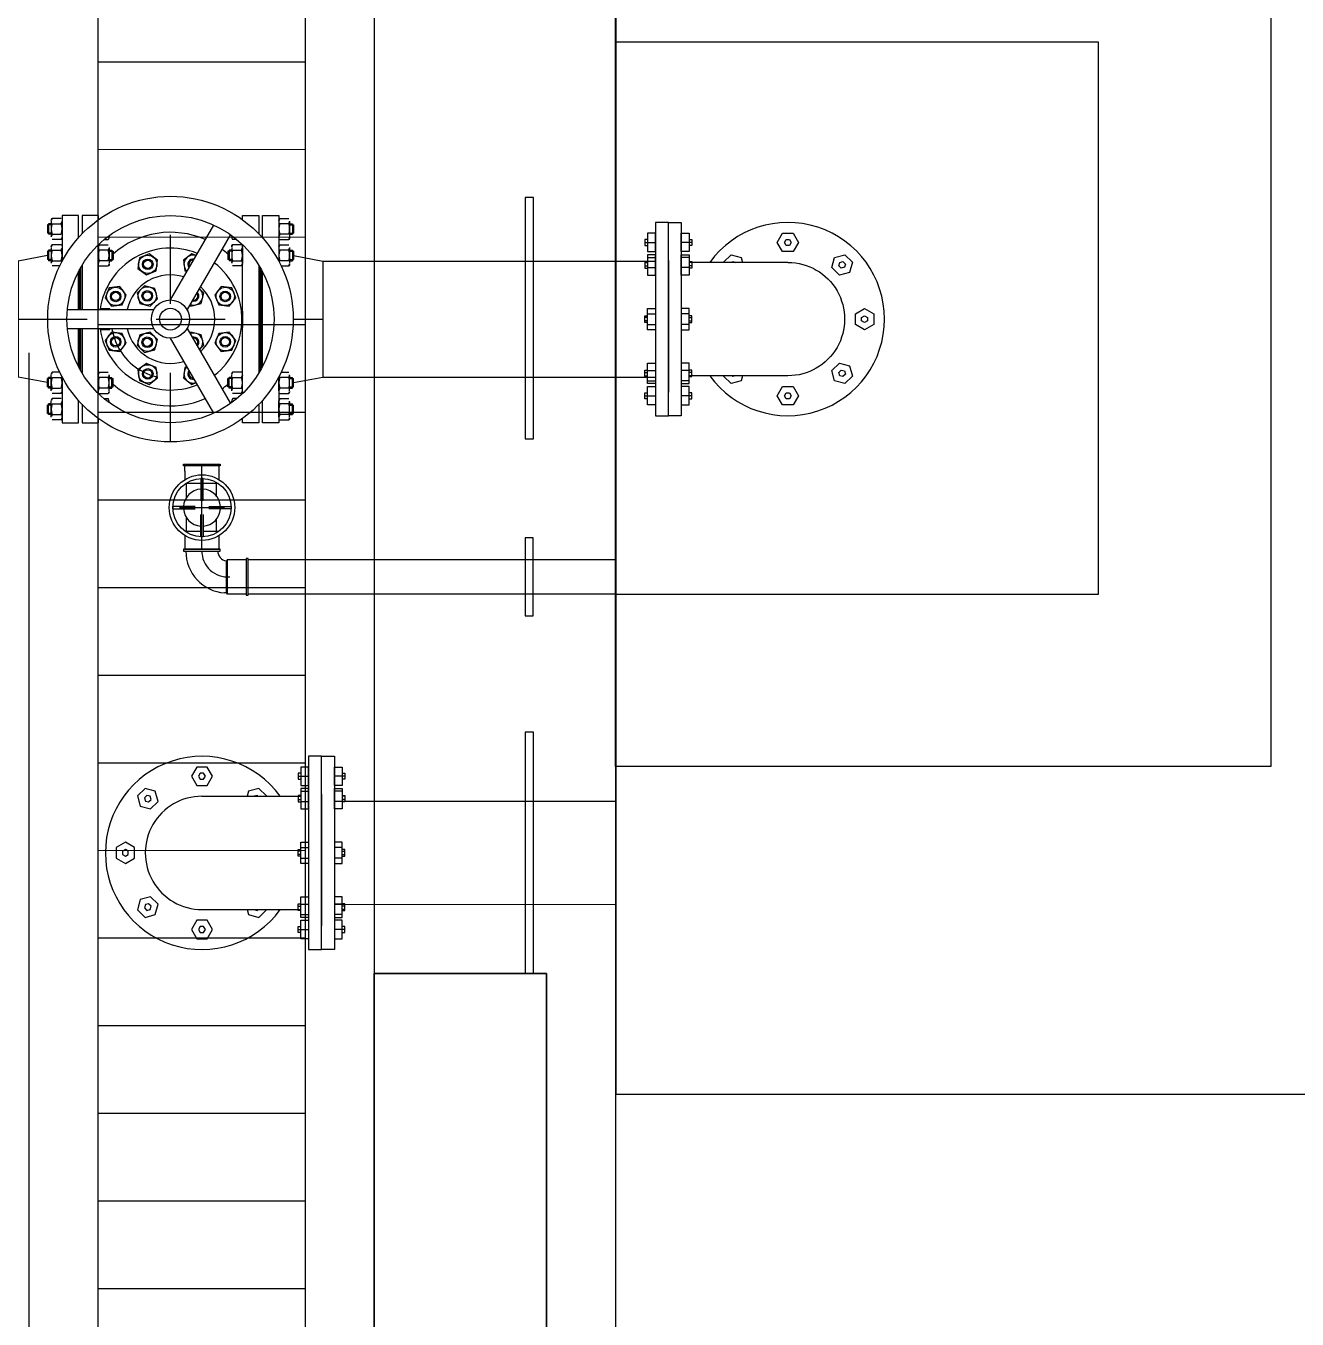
# Model space of a CAD drawing. Extents: x 226317 to 226469, y 8188101 to 8188260.
# Drawn here: x 226395.222 to 226397.065, y 8188236.409 to 8188238.283 of the extents above; entities that cross this region are included whole.
import ezdxf

# ---------------------------------------------------------------- set-up
doc = ezdxf.new("R2010")
doc.units = 0
doc.header["$LTSCALE"] = 15
doc.linetypes.add('CENTER', pattern=[2, 1.25, -0.25, 0.25, -0.25])
doc.linetypes.add('HIDDEN', pattern=[0.375, 0.25, -0.125])
doc.layers.get('0').update_dxf_attribs({"color": 250})
for name, color, linetype, lineweight in [('0-BLOCK-SANIT', 250, 'Continuous', 25), ('A-ESTRUCTURA-PLACAS', 252, 'Continuous', 35), ('A-MURO ALTO', 250, 'Continuous', 30), ('A-MUROS', 252, 'Continuous', 30)]:
    doc.layers.add(name, color=color, linetype=linetype, lineweight=lineweight)
for name, color, linetype in [('0-TUBERIAS', 250, 'Continuous'), ('A-SANITARIOS', 250, 'Continuous'), ('DESAGUE', 250, 'Continuous')]:
    doc.layers.add(name, color=color, linetype=linetype)

# ---------------------------------------------------------------- blocks, each defined once
blk = doc.blocks.new('GATE VALVE 6 PLANTA')
at = {"layer": 'A-SANITARIOS', "linetype": 'CENTER'}
for p, q in [((0, -178), (0, 178)), ((-220.7, 0), (220.7, 0))]:
    blk.add_line(p, q, dxfattribs=at)
at = {"layer": 'A-SANITARIOS'}
for p, q in [((-133.4, 150.4), (-157.1, 150.4)), ((-157.1, 150.4), (-157.1, 83.7)), ((-133.4, 117.8), (-133.4, 150.4)), ((133.4, 117.8), (133.4, 150.4)), ((133.4, 150.4), (157.1, 150.4)), ((157.1, 150.4), (157.1, 83.7)), ((-172.8, 136.7), (-178.3, 136.7)), ((-178.3, 136.7), (-178.3, 124.6)), ((-172.8, 138.3), (-176.7, 138.3)), ((-176.7, 138.3), (-176.7, 123)), ((-172.8, 142.2), (-172.8, 119.1)), ((-158.4, 146), (-171.5, 146)), ((-171.5, 138.3), (-158.4, 138.3)), ((-157.1, 142.2), (-157.1, 119.1)), ((157.1, 142.2), (157.1, 119.1)), ((158.4, 146), (171.5, 146)), ((171.5, 138.3), (158.4, 138.3)), ((172.8, 142.2), (172.8, 119.1)), ((172.8, 138.3), (176.7, 138.3)), ((172.8, 136.7), (178.3, 136.7)), ((176.7, 138.3), (176.7, 123)), ((178.3, 136.7), (178.3, 124.6)), ((-172.8, 124.6), (-178.3, 124.6)), ((-172.8, 123), (-176.7, 123)), ((-171.5, 123), (-158.4, 123)), ((-158.4, 115.3), (-171.5, 115.3)), ((-96.2, 115.3), (-90.1, 115.3)), ((-88.8, 121.1), (-88.8, 119.1)), ((88.8, 121.1), (88.8, 119.1)), ((96.2, 115.3), (90.1, 115.3)), ((171.5, 123), (158.4, 123)), ((158.4, 115.3), (171.5, 115.3)), ((172.8, 124.6), (178.3, 124.6)), ((172.8, 123), (176.7, 123)), ((-172.8, 98.4), (-178.3, 98.4)), ((-178.3, 98.4), (-178.3, 86.3)), ((-172.8, 100.1), (-176.7, 100.1)), ((-176.7, 100.1), (-176.7, 84.7)), ((-172.8, 103.9), (-172.8, 80.9)), ((-158.4, 107.7), (-171.5, 107.7)), ((-171.5, 100.1), (-158.4, 100.1)), ((-157.1, 103.9), (-157.1, 83.7)), ((-104.5, 103.9), (-104.5, 80.9)), ((-103.2, 107.7), (-90.1, 107.7)), ((-90.1, 100.1), (-103.2, 100.1)), ((-88.8, 103.9), (-88.8, 80.9)), ((-88.8, 100.1), (-84.9, 100.1)), ((-88.8, 98.4), (-83.2, 98.4)), ((-84.9, 100.1), (-84.9, 84.7)), ((-83.2, 98.4), (-83.2, 86.3)), ((88.8, 98.4), (83.2, 98.4)), ((83.2, 98.4), (83.2, 86.3)), ((88.8, 100.1), (84.9, 100.1)), ((84.9, 100.1), (84.9, 84.7)), ((88.8, 103.9), (88.8, 80.9)), ((103.2, 107.7), (90.1, 107.7)), ((90.1, 100.1), (103.2, 100.1)), ((104.5, 103.9), (104.5, 80.9)), ((157.1, 103.9), (157.1, 83.7)), ((158.4, 107.7), (171.5, 107.7)), ((171.5, 100.1), (158.4, 100.1)), ((172.8, 103.9), (172.8, 80.9)), ((172.8, 100.1), (176.7, 100.1)), ((172.8, 98.4), (178.3, 98.4)), ((176.7, 100.1), (176.7, 84.7)), ((178.3, 98.4), (178.3, 86.3)), ((-178.3, 92), (-220.7, 84)), ((-220.7, 84), (-220.7, -84)), ((-172.8, 86.3), (-178.3, 86.3)), ((-172.8, 84.7), (-176.7, 84.7)), ((-171.5, 84.7), (-158.4, 84.7)), ((-160.7, 77), (-171.5, 77)), ((-90.1, 84.7), (-103.2, 84.7)), ((-103.2, 77), (-90.1, 77)), ((-88.8, 86.3), (-83.2, 86.3)), ((-88.8, 84.7), (-84.9, 84.7)), ((88.8, 86.3), (83.2, 86.3)), ((88.8, 84.7), (84.9, 84.7)), ((90.1, 84.7), (103.2, 84.7)), ((103.2, 77), (90.1, 77)), ((171.5, 84.7), (158.4, 84.7)), ((160.5, 77), (171.5, 77)), ((172.8, 86.3), (178.3, 86.3)), ((172.8, 84.7), (176.7, 84.7)), ((178.3, 92), (220.7, 84)), ((220.7, 84), (220.7, -84)), ((-133.4, 13.9), (-133.4, 68.9)), ((133.4, -68.9), (133.4, 68.9)), ((-101.4, 15.3), (-88.3, 15.3)), ((103.2, 15.3), (102.4, 15.3)), ((104.5, 11.5), (104.5, -11.5)), ((-133.4, -68.9), (-133.4, -13.9)), ((-101.4, -15.3), (-88.3, -15.3)), ((103.2, -15.3), (102.4, -15.3)), ((-178.3, -92), (-220.7, -84)), ((-172.8, -86.3), (-178.3, -86.3)), ((-178.3, -98.4), (-178.3, -86.3)), ((-172.8, -84.7), (-176.7, -84.7)), ((-176.7, -100.1), (-176.7, -84.7)), ((-172.8, -103.9), (-172.8, -80.9)), ((-160.5, -77), (-171.5, -77)), ((-171.5, -84.7), (-158.4, -84.7)), ((-157.1, -83.7), (-157.1, -150.4)), ((-157.1, -103.9), (-157.1, -83.7)), ((-104.5, -103.9), (-104.5, -80.9)), ((-103.2, -77), (-90.1, -77)), ((-90.1, -84.7), (-103.2, -84.7)), ((-88.8, -103.9), (-88.8, -80.9)), ((-88.8, -84.7), (-84.9, -84.7)), ((-88.8, -86.3), (-83.2, -86.3)), ((-84.9, -100.1), (-84.9, -84.7)), ((-83.2, -98.4), (-83.2, -86.3)), ((88.8, -86.3), (83.2, -86.3)), ((83.2, -98.4), (83.2, -86.3)), ((88.8, -84.7), (84.9, -84.7)), ((84.9, -100.1), (84.9, -84.7)), ((88.8, -103.9), (88.8, -80.9)), ((103.2, -77), (90.1, -77)), ((90.1, -84.7), (103.2, -84.7)), ((104.5, -103.9), (104.5, -80.9)), ((157.1, -83.7), (157.1, -150.4)), ((157.1, -103.9), (157.1, -83.7)), ((171.5, -84.7), (158.4, -84.7)), ((160.5, -77), (171.5, -77)), ((172.8, -103.9), (172.8, -80.9)), ((172.8, -84.7), (176.7, -84.7)), ((172.8, -86.3), (178.3, -86.3)), ((176.7, -100.1), (176.7, -84.7)), ((178.3, -92), (220.7, -84)), ((178.3, -98.4), (178.3, -86.3)), ((-172.8, -98.4), (-178.3, -98.4)), ((-172.8, -100.1), (-176.7, -100.1)), ((-172.7, -100.1), (-159.6, -100.1)), ((-158.4, -107.7), (-171.5, -107.7)), ((-157.1, -107.9), (-158.3, -107.6)), ((-90.1, -100.1), (-103.2, -100.1)), ((-103.2, -107.7), (-90.1, -107.7)), ((-88.8, -98.4), (-83.2, -98.4)), ((-88.8, -100.1), (-84.9, -100.1)), ((88.8, -98.4), (83.2, -98.4)), ((88.8, -100.1), (84.9, -100.1)), ((90.1, -100.1), (103.2, -100.1)), ((103.2, -107.7), (90.1, -107.7)), ((157.1, -107.9), (158.3, -107.6)), ((158.4, -107.7), (171.5, -107.7)), ((172.7, -100.1), (159.6, -100.1)), ((172.8, -98.4), (178.3, -98.4)), ((172.8, -100.1), (176.7, -100.1)), ((-172.8, -124.6), (-178.3, -124.6)), ((-178.3, -136.7), (-178.3, -124.6)), ((-172.8, -123), (-176.7, -123)), ((-176.7, -138.3), (-176.7, -123)), ((-172.8, -142.2), (-172.8, -119.1)), ((-158.4, -115.3), (-171.5, -115.3)), ((-171.5, -123), (-158.4, -123)), ((-157.1, -142.2), (-157.1, -119.1)), ((-133.4, -150.4), (-133.4, -117.8)), ((-96.2, -115.3), (-90.3, -115.3)), ((-89, -120.9), (-89, -119.1)), ((89, -120.9), (89, -119.1)), ((96.2, -115.3), (90.3, -115.3)), ((133.4, -150.4), (133.4, -117.8)), ((157.1, -142.2), (157.1, -119.1)), ((158.4, -115.3), (171.5, -115.3)), ((171.5, -123), (158.4, -123)), ((172.8, -142.2), (172.8, -119.1)), ((172.8, -123), (176.7, -123)), ((172.8, -124.6), (178.3, -124.6)), ((176.7, -138.3), (176.7, -123)), ((178.3, -136.7), (178.3, -124.6)), ((-172.8, -136.7), (-178.3, -136.7)), ((-172.8, -138.3), (-176.7, -138.3)), ((-171.5, -138.3), (-158.4, -138.3)), ((-158.4, -146), (-171.5, -146)), ((171.5, -138.3), (158.4, -138.3)), ((158.4, -146), (171.5, -146)), ((172.8, -136.7), (178.3, -136.7)), ((172.8, -138.3), (176.7, -138.3)), ((-157.1, -150.4), (-133.4, -150.4)), ((-128.1, -150.4), (-104.5, -150.4)), ((128.1, -150.4), (104.5, -150.4)), ((157.1, -150.4), (133.4, -150.4))]:
    blk.add_line(p, q, dxfattribs=at)
at = {"layer": 'A-SANITARIOS', "linetype": 'Continuous'}
for p, q in [((-131.7, 0), (-129.9, 0)), ((131.7, 0), (129.9, 0))]:
    blk.add_line(p, q, dxfattribs=at)
at = {"layer": 'A-SANITARIOS'}
for points in [[(-104.5, 144.1), (-104.5, 150.4), (-128.1, 150.4), (-128.1, 123.5)], [(104.5, 144.1), (104.5, 150.4), (128.1, 150.4), (128.1, 123.5)], [(-0.1, 27.7), (62.7, 136.4)], [(86.8, 122.5), (24, 13.8)], [(-158.3, 107.6), (-157.1, 107.9)], [(-104.5, 13.9), (-104.5, 107.8)], [(104.5, -107.8), (104.5, 107.8)], [(-129.9, 13.9), (-129.9, 75.3)], [(-128.1, 78.3), (-128.1, 13.9)], [(128.1, 78.3), (128.1, -78.3)], [(129.9, -75.3), (129.9, 75.3)], [(-131.7, 13.9), (-131.7, 72.2)], [(131.7, -72.2), (131.7, 72.2)], [(-149.5, 13.9), (-23.9, 13.9)], [(-23.9, -13.9), (-149.5, -13.9)], [(-131.7, -72.2), (-131.7, -13.9)], [(-129.9, -75.3), (-129.9, -13.9)], [(-128.1, -13.9), (-128.1, -78.3)], [(-104.5, -107.8), (-104.5, -13.9)], [(24, -13.8), (86.8, -122.5)], [(62.7, -136.4), (-0.1, -27.7)], [(-128.1, -123.5), (-128.1, -150.4)], [(128.1, -123.5), (128.1, -150.4)], [(-104.5, -150.4), (-104.5, -144.1)], [(104.5, -150.4), (104.5, -144.1)]]:
    blk.add_lwpolyline(points, dxfattribs=at)
at = {"layer": 'A-SANITARIOS', "linetype": 'Continuous'}
for points in [[(-18.7, 85.3), (-30.9, 94.6), (-45.1, 88.8), (-47.1, 73.5), (-34.9, 64.2), (-20.7, 70.1)], [(-73.5, 47.1), (-88.8, 45.1), (-94.6, 30.9), (-85.3, 18.7), (-70.1, 20.7), (-64.2, 34.9)], [(-22.7, 44.4), (-37.6, 48.4), (-48.4, 37.6), (-44.4, 22.7), (-29.6, 18.8), (-18.8, 29.6)], [(85.3, 18.7), (94.6, 30.9), (88.8, 45.1), (73.5, 47.1), (64.2, 34.9), (70.1, 20.7)], [(-85.3, -18.7), (-94.6, -30.9), (-88.8, -45.1), (-73.5, -47.1), (-64.2, -34.9), (-70.1, -20.7)], [(73.5, -47.1), (88.8, -45.1), (94.6, -30.9), (85.3, -18.7), (70.1, -20.7), (64.2, -34.9)], [(-44.4, -22.7), (-48.4, -37.6), (-37.6, -48.4), (-22.7, -44.4), (-18.8, -29.6), (-29.6, -18.8)], [(-47.1, -73.5), (-45.1, -88.8), (-30.9, -94.6), (-18.7, -85.3), (-20.7, -70.1), (-34.9, -64.2)]]:
    blk.add_lwpolyline(points, close=True, dxfattribs=at)
for points in [[(37.1, 92.1), (30.9, 94.6), (18.7, 85.3), (20.7, 70.1), (23.7, 68.9)], [(27.9, 20.5), (29.6, 18.8), (44.4, 22.7), (48.4, 37.6), (41.7, 44.3)], [(41.7, -44.3), (48.4, -37.6), (44.4, -22.7), (29.6, -18.8), (27.9, -20.5)], [(23.7, -68.9), (20.7, -70.1), (18.7, -85.3), (30.9, -94.6), (37.1, -92.1)]]:
    blk.add_lwpolyline(points, dxfattribs=at)
for centre, radius in [((0, 0), 178), ((0, 0), 150.1), ((-32.9, 79.4), 13.3), ((-32.9, 79.4), 7.67), ((-32.9, 79.4), 6.04), ((-79.4, 32.9), 13.3), ((-79.4, 32.9), 7.67), ((-79.4, 32.9), 6.04), ((-33.6, 33.6), 13.3), ((-33.6, 33.6), 7.67), ((-33.6, 33.6), 6.04), ((79.4, 32.9), 13.3), ((79.4, 32.9), 7.67), ((79.4, 32.9), 6.04), ((0, 0), 27.7), ((0, 0), 15.8), ((-79.4, -32.9), 13.3), ((-79.4, -32.9), 7.67), ((-79.4, -32.9), 6.04), ((-33.6, -33.6), 13.3), ((-33.6, -33.6), 7.67), ((-33.6, -33.6), 6.04), ((79.4, -32.9), 13.3), ((79.4, -32.9), 7.67), ((79.4, -32.9), 6.04), ((-32.9, -79.4), 13.3), ((-32.9, -79.4), 7.67), ((-32.9, -79.4), 6.04)]:
    blk.add_circle(centre, radius, dxfattribs=at)
at = {"layer": 'A-SANITARIOS'}
for centre, radius, start, end in [((-166.5, 142.2), 6.25, 142.1211, 217.8789), ((-149.8, 130.7), 23, 160.5288, 199.4712), ((-163.3, 142.2), 6.25, 322.1211, 37.8789), ((-180.1, 130.7), 23, 340.5288, 19.4712), ((163.3, 142.2), 6.25, 142.1211, 217.8789), ((180.1, 130.7), 23, 160.5288, 199.4712), ((166.5, 142.2), 6.25, 322.1211, 37.8789), ((149.8, 130.7), 23, 340.5288, 19.4712), ((-166.5, 119.1), 6.25, 142.1211, 217.8789), ((-163.3, 119.1), 6.25, 322.1211, 37.8789), ((-95, 119.1), 6.25, 322.1211, 16.4794), ((95, 119.1), 6.25, 163.5206, 217.8789), ((163.3, 119.1), 6.25, 142.1211, 217.8789), ((166.5, 119.1), 6.25, 322.1211, 37.8789), ((-166.5, 103.9), 6.25, 142.1211, 217.8789), ((-149.8, 92.4), 23, 160.5288, 199.4712), ((-163.3, 103.9), 6.25, 322.1211, 37.8789), ((-180.1, 92.4), 23, 340.5288, 19.4712), ((-98.2, 103.9), 6.25, 142.1211, 217.8789), ((-81.5, 92.4), 23, 160.5288, 199.4712), ((-95, 103.9), 6.25, 322.1211, 37.8789), ((-111.8, 92.4), 23, 340.5288, 19.4712), ((95, 103.9), 6.25, 142.1211, 217.8789), ((111.8, 92.4), 23, 160.5288, 199.4712), ((98.2, 103.9), 6.25, 322.1211, 37.8789), ((81.5, 92.4), 23, 340.5288, 19.4712), ((163.3, 103.9), 6.25, 142.1211, 217.8789), ((180.1, 92.4), 23, 160.5288, 199.4712), ((166.5, 103.9), 6.25, 322.1211, 37.8789), ((149.8, 92.4), 23, 340.5288, 19.4712), ((-166.5, 80.9), 6.25, 142.1211, 217.8789), ((-163.3, 80.9), 6.25, 20.0188, 37.8789), ((-98.2, 80.9), 6.25, 142.1211, 217.8789), ((-95, 80.9), 6.25, 322.1211, 37.8789), ((95, 80.9), 6.25, 142.1211, 217.8789), ((98.2, 80.9), 6.25, 322.1211, 37.8789), ((163.3, 80.9), 6.25, 142.1211, 159.9812), ((166.5, 80.9), 6.25, 322.1211, 37.8789), ((-96.5, 11.5), 6.25, 142.1211, 157.2418), ((-93.3, 11.5), 6.25, 22.7582, 37.8789), ((98.2, 11.5), 6.25, 322.1211, 37.8789), ((81.5, 0), 23, 340.5288, 19.4712), ((-96.5, -11.5), 6.25, 202.7582, 217.8789), ((-93.3, -11.5), 6.25, 322.1211, 337.2418), ((98.2, -11.5), 6.25, 322.1211, 37.8789), ((-166.5, -80.9), 6.25, 142.1211, 217.8789), ((-149.8, -92.4), 23, 160.5288, 199.4712), ((-163.3, -80.9), 6.25, 322.1211, 339.9812), ((-180.1, -92.4), 23, 340.5288, 19.4712), ((-98.2, -80.9), 6.25, 142.1211, 217.8789), ((-81.5, -92.4), 23, 160.5288, 199.4712), ((-95, -80.9), 6.25, 322.1211, 37.8789), ((-111.8, -92.4), 23, 340.5288, 19.4712), ((95, -80.9), 6.25, 142.1211, 217.8789), ((111.8, -92.4), 23, 160.5288, 199.4712), ((98.2, -80.9), 6.25, 322.1211, 37.8789), ((81.5, -92.4), 23, 340.5288, 19.4712), ((180.1, -92.4), 23, 160.5288, 199.4712), ((163.3, -80.9), 6.25, 200.0188, 217.8789), ((166.5, -80.9), 6.25, 322.1211, 37.8789), ((149.8, -92.4), 23, 340.5288, 19.4712), ((-166.5, -103.9), 6.25, 142.1211, 217.8789), ((-163.3, -103.9), 6.25, 322.1211, 37.8789), ((-98.2, -103.9), 6.25, 142.1211, 217.8789), ((-95, -103.9), 6.25, 322.1211, 37.8789), ((95, -103.9), 6.25, 142.1211, 217.8789), ((98.2, -103.9), 6.25, 322.1211, 37.8789), ((163.3, -103.9), 6.25, 142.1211, 217.8789), ((166.5, -103.9), 6.25, 322.1211, 37.8789), ((-166.5, -119.1), 6.25, 142.1211, 217.8789), ((-149.8, -130.7), 23, 160.5288, 199.4712), ((-163.3, -119.1), 6.25, 322.1211, 37.8789), ((-180.1, -130.7), 23, 340.5288, 19.4712), ((-95.3, -119.1), 6.25, 344.9642, 37.8789), ((95.3, -119.1), 6.25, 142.1211, 195.0358), ((163.3, -119.1), 6.25, 142.1211, 217.8789), ((180.1, -130.7), 23, 160.5288, 199.4712), ((166.5, -119.1), 6.25, 322.1211, 37.8789), ((149.8, -130.7), 23, 340.5288, 19.4712), ((-166.5, -142.2), 6.25, 142.1211, 217.8789), ((-163.3, -142.2), 6.25, 322.1211, 37.8789), ((163.3, -142.2), 6.25, 142.1211, 217.8789), ((166.5, -142.2), 6.25, 322.1211, 37.8789)]:
    blk.add_arc(centre, radius, start, end, dxfattribs=at)
at = {"layer": 'A-SANITARIOS', "linetype": 'Continuous'}
for centre, radius, start, end in [((0, 0), 125.8, 66.3566, 131.4219), ((0, 0), 102.9, 67.7807, 171.7522), ((0, 0), 125.8, 48.5781, 53.6434), ((32.9, 79.4), 13.3, 71.7517, 228.2483), ((32.9, 79.4), 7.67, 80.6567, 219.3433), ((32.9, 79.4), 6.04, 86.6452, 213.3548), ((0, 0), 103.5, 308.2383, 51.7617), ((0, 0), 64.2, 72.5334, 167.4666), ((33.6, 33.6), 13.3, 247.0629, 52.9371), ((33.6, 33.6), 7.67, 252.2965, 47.7035), ((33.6, 33.6), 6.04, 255.7086, 44.2914), ((0, 0), 64.2, 312.5334, 47.4666), ((0, 0.1), 102.9, 188.2249, 292.2044), ((0, 0), 64.2, 192.5334, 287.4666), ((33.6, -33.6), 13.3, 307.0629, 112.9371), ((33.6, -33.6), 7.67, 312.2965, 107.7035), ((33.6, -33.6), 6.04, 315.7086, 104.2914), ((32.9, -79.4), 13.3, 131.7517, 288.2483), ((32.9, -79.4), 7.67, 140.6567, 279.3433), ((32.9, -79.4), 6.04, 146.6452, 273.3548), ((0, 0), 125.8, 228.5781, 293.6434), ((0, 0), 125.8, 306.3566, 311.4219)]:
    blk.add_arc(centre, radius, start, end, dxfattribs=at)
at = {"layer": 'A-SANITARIOS', "linetype": 'CENTER', "ltscale": 3}
blk.add_arc((0, 0), 86, 189.3239, 290.6761, dxfattribs=at)
blk = doc.blocks.new('00-Succion 6pulg')
at = {"layer": '0-TUBERIAS', "linetype": 'Continuous'}
for p, q in [((-0.0822, 0), (-0.0822, -0.1394)), ((0.0822, 0), (0.0822, -0.1394)), ((-0.1111, -0.1394), (-0.1111, -0.1546)), ((-0.0895, -0.1432), (-0.0895, -0.1546)), ((-0.082, -0.1394), (-0.082, -0.1432)), ((-0.0773, -0.1394), (-0.0773, -0.1432)), ((-0.0746, -0.1432), (-0.0746, -0.1546)), ((-0.0077, -0.1432), (-0.0077, -0.1546)), ((-0.0025, -0.1432), (-0.0025, -0.1394)), ((0.0025, -0.1432), (0.0025, -0.1394)), ((0.0077, -0.1432), (0.0077, -0.1546)), ((0.0746, -0.1432), (0.0746, -0.1546)), ((0.0773, -0.1394), (0.0773, -0.1432)), ((0.082, -0.1394), (0.082, -0.1432)), ((0.0895, -0.1432), (0.0895, -0.1546)), ((0.1111, -0.1394), (0.1111, -0.1546)), ((-0.085, -0.1733), (-0.1059, -0.1733)), ((-0.085, -0.1733), (-0.1059, -0.1733)), ((-0.085, -0.1733), (0.085, -0.1733)), ((-0.085, -0.1733), (-0.0057, -0.1733)), ((-0.085, -0.1733), (0.085, -0.1733)), ((-0.085, -0.1733), (-0.0057, -0.1733)), ((0.0057, -0.1733), (0.085, -0.1733)), ((0.0057, -0.1733), (0.085, -0.1733)), ((0.085, -0.1733), (0.1058, -0.1733)), ((0.085, -0.1733), (0.1058, -0.1733)), ((-0.1111, -0.2072), (-0.1111, -0.1921)), ((-0.0895, -0.2034), (-0.0895, -0.1921)), ((-0.082, -0.2072), (-0.082, -0.2034)), ((-0.0773, -0.2072), (-0.0773, -0.2034)), ((-0.0746, -0.2034), (-0.0746, -0.1921)), ((-0.0077, -0.2034), (-0.0077, -0.1921)), ((-0.0025, -0.2034), (-0.0025, -0.2072)), ((0.0025, -0.2034), (0.0025, -0.2072)), ((0.0077, -0.2034), (0.0077, -0.1921)), ((0.0746, -0.2034), (0.0746, -0.1921)), ((0.0773, -0.2072), (0.0773, -0.2034)), ((0.082, -0.2072), (0.082, -0.2034)), ((0.0895, -0.2034), (0.0895, -0.1921)), ((0.1111, -0.2072), (0.1111, -0.1921))]:
    blk.add_line(p, q, dxfattribs=at)
for points in [[(0.0077, 0.1244), (0.0154, 0.1111), (0.0077, 0.0978), (-0.0077, 0.0978), (-0.0154, 0.1111), (-0.0077, 0.1244)], [(0.0025, 0.1154), (0.0049, 0.1111), (0.0025, 0.1068), (-0.0025, 0.1068), (-0.0049, 0.1111), (-0.0025, 0.1154)], [(-0.0825, 0.0934), (-0.0677, 0.0895), (-0.0637, 0.0746), (-0.0746, 0.0637), (-0.0895, 0.0677), (-0.0934, 0.0825)], [(-0.0798, 0.0833), (-0.0751, 0.082), (-0.0738, 0.0773), (-0.0773, 0.0738), (-0.082, 0.0751), (-0.0833, 0.0798)], [(0.0934, 0.0825), (0.0895, 0.0677), (0.0746, 0.0637), (0.0637, 0.0746), (0.0677, 0.0895), (0.0825, 0.0934)], [(0.0833, 0.0798), (0.082, 0.0751), (0.0773, 0.0738), (0.0738, 0.0773), (0.0751, 0.082), (0.0798, 0.0833)], [(-0.1244, 0.0077), (-0.1111, 0.0154), (-0.0978, 0.0077), (-0.0978, -0.0077), (-0.1111, -0.0154), (-0.1244, -0.0077)], [(-0.1154, 0.0025), (-0.1111, 0.0049), (-0.1068, 0.0025), (-0.1068, -0.0025), (-0.1111, -0.0049), (-0.1154, -0.0025)], [(0.1244, -0.0077), (0.1111, -0.0154), (0.0978, -0.0077), (0.0978, 0.0077), (0.1111, 0.0154), (0.1244, 0.0077)], [(0.1154, -0.0025), (0.1111, -0.0049), (0.1068, -0.0025), (0.1068, 0.0025), (0.1111, 0.0049), (0.1154, 0.0025)], [(-0.0978, -0.1432), (-0.0978, -0.1546), (-0.1244, -0.1546), (-0.1244, -0.1432)], [(-0.0637, -0.1432), (-0.0637, -0.1546), (-0.0934, -0.1546), (-0.0934, -0.1432)], [(-0.0154, -0.1432), (-0.0154, -0.1546), (0.0154, -0.1546), (0.0154, -0.1432)], [(0.0637, -0.1432), (0.0637, -0.1546), (0.0934, -0.1546), (0.0934, -0.1432)], [(0.0978, -0.1432), (0.0978, -0.1546), (0.1244, -0.1546), (0.1244, -0.1432)], [(0.14, -0.1733), (-0.14, -0.1733), (-0.14, -0.1546), (0.14, -0.1546)], [(0.14, -0.1733), (-0.14, -0.1733), (-0.14, -0.1921), (0.14, -0.1921)], [(-0.0978, -0.2034), (-0.0978, -0.1921), (-0.1244, -0.1921), (-0.1244, -0.2034)], [(-0.0637, -0.2034), (-0.0637, -0.1921), (-0.0934, -0.1921), (-0.0934, -0.2034)], [(-0.0154, -0.2034), (-0.0154, -0.1921), (0.0154, -0.1921), (0.0154, -0.2034)], [(0.0637, -0.2034), (0.0637, -0.1921), (0.0934, -0.1921), (0.0934, -0.2034)], [(0.0978, -0.2034), (0.0978, -0.1921), (0.1244, -0.1921), (0.1244, -0.2034)]]:
    blk.add_lwpolyline(points, close=True, dxfattribs=at)
for points in [[(-0.0822, -0.0933), (-0.0825, -0.0934), (-0.0934, -0.0825), (-0.0895, -0.0677), (-0.0822, -0.0657)], [(0.0822, -0.0657), (0.0895, -0.0677), (0.0934, -0.0825), (0.0825, -0.0934), (0.0822, -0.0933)], [(-0.0822, -0.081), (-0.0833, -0.0798), (-0.0822, -0.0755)], [(0.0822, -0.0755), (0.0833, -0.0798), (0.0822, -0.081)], [(-0.1154, -0.1432), (-0.1154, -0.1394), (-0.1068, -0.1394), (-0.1068, -0.1432)], [(-0.0833, -0.1432), (-0.0833, -0.1394), (-0.0738, -0.1394), (-0.0738, -0.1432)], [(0.0049, -0.1432), (0.0049, -0.1394), (-0.0049, -0.1394), (-0.0049, -0.1432)], [(0.0833, -0.1432), (0.0833, -0.1394), (0.0738, -0.1394), (0.0738, -0.1432)], [(0.1154, -0.1432), (0.1154, -0.1394), (0.1068, -0.1394), (0.1068, -0.1432)], [(-0.1073, -0.1546), (-0.1073, -0.1546), (-0.1158, -0.1546)], [(-0.0743, -0.1546), (-0.0743, -0.1546), (-0.0828, -0.1546)], [(-0.0043, -0.1546), (-0.0043, -0.1546), (0.0043, -0.1546)], [(0.0743, -0.1546), (0.0743, -0.1546), (0.0828, -0.1546)], [(0.1073, -0.1546), (0.1073, -0.1546), (0.1158, -0.1546)], [(-0.1073, -0.1921), (-0.1073, -0.1921), (-0.1158, -0.1921)], [(-0.1154, -0.2034), (-0.1154, -0.2072), (-0.1068, -0.2072), (-0.1068, -0.2034)], [(-0.0833, -0.2034), (-0.0833, -0.2072), (-0.0738, -0.2072), (-0.0738, -0.2034)], [(-0.0743, -0.1921), (-0.0743, -0.1921), (-0.0828, -0.1921)], [(0.0049, -0.2034), (0.0049, -0.2072), (-0.0049, -0.2072), (-0.0049, -0.2034)], [(-0.0043, -0.1921), (-0.0043, -0.1921), (0.0043, -0.1921)], [(0.0833, -0.2034), (0.0833, -0.2072), (0.0738, -0.2072), (0.0738, -0.2034)], [(0.0743, -0.1921), (0.0743, -0.1921), (0.0828, -0.1921)], [(0.1154, -0.2034), (0.1154, -0.2072), (0.1068, -0.2072), (0.1068, -0.2034)], [(0.1073, -0.1921), (0.1073, -0.1921), (0.1158, -0.1921)]]:
    blk.add_lwpolyline(points, dxfattribs=at)
blk.add_arc((0, 0), 0.14, 305.9319, 234.0681, dxfattribs=at)
at = {"layer": '0-TUBERIAS', "linetype": 'Continuous', "extrusion": (0, 0, -1)}
blk.add_ellipse((0, 0), major_axis=(0, 0.0822), ratio=0.999474, start_param=4.712389, end_param=7.853982, dxfattribs=at)
blk = doc.blocks.new('BOMBAS-28.02.2025')
at = {"layer": 'DESAGUE'}
h = blk.add_hatch(dxfattribs=at)
h.set_pattern_fill('ANSI31', color=8, scale=0.04, angle=135)
h.set_pattern_definition([(180, (-2995.80736, -962.81477), (-4e-17, -0.127), [])])
h.paths.add_polyline_path([(6.11, -3.95), (5.81, -3.95), (5.81, -8.75), (6.11, -8.75)])
at = {"layer": '0-BLOCK-SANIT', "color": 8}
for radius in [0.0475, 0.0423]:
    blk.add_circle((5.9606, -5.3245, 0), radius, dxfattribs=at)
at = {"layer": 'A-SANITARIOS', "color": 8}
for p, q in [((5.9855, -5.264, 0), (5.9355, -5.264, 0)), ((5.9355, -5.2715, 0), (5.9355, -5.264, 0)), ((5.9606, -5.385, 0), (5.9604, -5.2614, 0)), ((5.9855, -5.2715, 0), (5.9855, -5.264, 0)), ((5.9355, -5.2715, 0), (5.9355, -5.2842, 0)), ((5.9855, -5.2841, 0), (5.9855, -5.2715, 0)), ((5.9381, -5.3097, 0), (5.9381, -5.2893, 0)), ((5.9816, -5.3079, 0), (5.9816, -5.2893, 0)), ((5.9279, -5.3245, 0), (5.9932, -5.3245, 0)), ((5.9382, -5.3593, 0), (5.9382, -5.3393, 0)), ((5.9817, -5.3592, 0), (5.9817, -5.3411, 0)), ((5.9975, -5.3997, 0), (5.996, -5.4018, 0)), ((5.996, -5.4482, 0), (5.996, -5.4017, 0)), ((6.56, -5.4), (6.0274, -5.4, 0)), ((5.996, -5.4482, 0), (5.9934, -5.4482, 0)), ((5.9975, -5.4502, 0), (5.996, -5.4482, 0)), ((6.56, -5.45), (6.0274, -5.45, 0)), ((6.1526, -5.75, 0), (6.56, -5.75, 0)), ((6.1526, -5.8993, 0), (6.56, -5.9, 0))]:
    blk.add_line(p, q, dxfattribs=at)
at = {"layer": 'A-SANITARIOS', "color": 8, "linetype": 'Continuous'}
for p, q in [((6.1, -5.7139, 0), (6.1151, -5.7139, 0)), ((6.1678, -5.7139, 0), (6.1526, -5.7139, 0)), ((6.1038, -5.7355, 0), (6.1151, -5.7355, 0)), ((6.1339, -5.7399, 0), (6.1339, -5.7191, 0)), ((6.1339, -5.7399, 0), (6.1339, -5.7191, 0)), ((6.164, -5.7355, 0), (6.1526, -5.7355, 0)), ((5.9606, -5.7428, 0), (6.1, -5.7428, 0)), ((6.1, -5.7429, 0), (6.1038, -5.7429, 0)), ((6.1, -5.7477, 0), (6.1038, -5.7477, 0)), ((6.1038, -5.7504, 0), (6.1151, -5.7504, 0)), ((6.1339, -5.74, 0), (6.1339, -5.91, 0)), ((6.1339, -5.74, 0), (6.1339, -5.8192, 0)), ((6.1339, -5.74, 0), (6.1339, -5.91, 0)), ((6.1339, -5.74, 0), (6.1339, -5.8192, 0)), ((6.164, -5.7504, 0), (6.1526, -5.7504, 0)), ((6.1678, -5.7429, 0), (6.164, -5.7429, 0)), ((6.1678, -5.7477, 0), (6.164, -5.7477, 0)), ((6.1038, -5.8225, 0), (6.1, -5.8225, 0)), ((6.1038, -5.8274, 0), (6.1, -5.8274, 0)), ((6.1038, -5.8173, 0), (6.1151, -5.8173, 0)), ((6.164, -5.8173, 0), (6.1526, -5.8173, 0)), ((6.164, -5.8225, 0), (6.1678, -5.8225, 0)), ((6.164, -5.8274, 0), (6.1678, -5.8274, 0)), ((6.1038, -5.8327, 0), (6.1151, -5.8327, 0)), ((6.1339, -5.8306, 0), (6.1339, -5.9099, 0)), ((6.1339, -5.8306, 0), (6.1339, -5.9099, 0)), ((6.164, -5.8327, 0), (6.1526, -5.8327, 0)), ((6.1, -5.9022, 0), (6.1038, -5.9022, 0)), ((6.1038, -5.8995, 0), (6.1151, -5.8995, 0)), ((6.164, -5.8995, 0), (6.1526, -5.8995, 0)), ((6.1678, -5.9022, 0), (6.164, -5.9022, 0)), ((5.9606, -5.9071, 0), (6.1, -5.9071, 0)), ((6.1, -5.907, 0), (6.1038, -5.907, 0)), ((6.1038, -5.9144, 0), (6.1151, -5.9144, 0)), ((6.1339, -5.91, 0), (6.1339, -5.9308, 0)), ((6.1339, -5.91, 0), (6.1339, -5.9308, 0)), ((6.164, -5.9144, 0), (6.1526, -5.9144, 0)), ((6.1678, -5.907, 0), (6.164, -5.907, 0)), ((6.1, -5.9361, 0), (6.1151, -5.9361, 0)), ((6.1678, -5.9361, 0), (6.1526, -5.9361, 0))]:
    blk.add_line(p, q, dxfattribs=at)
at = {"layer": 'A-SANITARIOS', "color": 8, "transparency": 33554559}
for points in [[(6.56, -4.4), (7.51, -4.4), (7.51, -5.7), (6.56, -5.7)], [(7.26, -4.65), (6.56, -4.65), (6.56, -5.45), (7.26, -5.45)]]:
    blk.add_lwpolyline(points, close=True, dxfattribs=at)
at = {"layer": 'A-SANITARIOS', "color": 8}
for points in [[(6.429, -5.225), (6.441, -5.225), (6.441, -4.875), (6.429, -4.875)], [(6.4406, -5.4814), (6.4406, -5.3684), (6.4293, -5.3684), (6.4293, -5.4814)], [(6.429, -6), (6.441, -6), (6.441, -5.65), (6.429, -5.65)]]:
    blk.add_lwpolyline(points, close=True, dxfattribs=at)
for points in [[(6.1356, -4.9673), (6.6179, -4.9673)], [(6.1356, -5.1353), (6.6179, -5.1353)]]:
    blk.add_lwpolyline(points, dxfattribs=at)
at = {"layer": 'A-SANITARIOS', "color": 8, "elevation": 0}
for points in [[(5.9339, -5.264), (5.9339, -5.2614), (5.9868, -5.2614), (5.9868, -5.264)], [(5.9339, -5.3849), (5.9339, -5.3876), (5.9868, -5.3876), (5.9868, -5.3849)], [(6.0248, -5.4514), (6.0274, -5.4514), (6.0274, -5.3985), (6.0248, -5.3985)], [(6.0248, -5.4502), (5.9975, -5.4502), (5.9975, -5.3997), (6.0248, -5.3997)]]:
    blk.add_lwpolyline(points, close=True, dxfattribs=at)
for points in [[(5.9622, -5.3146), (5.9622, -5.2823), (5.9589, -5.2823), (5.9589, -5.3146)], [(5.9371, -5.2893), (5.9589, -5.2893)], [(5.9622, -5.2893), (5.9839, -5.2893)], [(5.9507, -5.3229), (5.9184, -5.3229), (5.9184, -5.3262), (5.9507, -5.3262)], [(5.9704, -5.3228), (6.0028, -5.3228), (6.0028, -5.3262), (5.9704, -5.3262)], [(5.9622, -5.3344), (5.9623, -5.3667), (5.9589, -5.3667), (5.9589, -5.3344)], [(5.9589, -5.3593), (5.9365, -5.3593)], [(5.9846, -5.3592), (5.9622, -5.3593)], [(5.9356, -5.3649), (5.9356, -5.385), (5.9856, -5.3849), (5.9856, -5.3649)]]:
    blk.add_lwpolyline(points, dxfattribs=at)
at = {"layer": 'A-SANITARIOS', "color": 8, "linetype": 'Continuous', "elevation": 0}
for points in [[(6.1339, -5.965), (6.1339, -5.685), (6.1151, -5.685), (6.1151, -5.965)], [(6.1339, -5.965), (6.1339, -5.685), (6.1526, -5.685), (6.1526, -5.965)], [(5.9529, -5.7005), (5.9452, -5.7139), (5.9529, -5.7272), (5.9683, -5.7272), (5.976, -5.7139), (5.9683, -5.7005)], [(5.9581, -5.7096), (5.9556, -5.7139), (5.9581, -5.7181), (5.963, -5.7181), (5.9655, -5.7139), (5.963, -5.7096)], [(6.1038, -5.7272), (6.1151, -5.7272), (6.1151, -5.7005), (6.1038, -5.7005)], [(6.164, -5.7272), (6.1526, -5.7272), (6.1526, -5.7005), (6.164, -5.7005)], [(5.8671, -5.7424), (5.8711, -5.7573), (5.886, -5.7613), (5.8969, -5.7504), (5.8929, -5.7355), (5.878, -5.7315)], [(6.1038, -5.7613), (6.1151, -5.7613), (6.1151, -5.7315), (6.1038, -5.7315)], [(6.164, -5.7613), (6.1526, -5.7613), (6.1526, -5.7315), (6.164, -5.7315)], [(5.8773, -5.7451), (5.8785, -5.7499), (5.8833, -5.7512), (5.8868, -5.7477), (5.8855, -5.7429), (5.8807, -5.7417)], [(5.8361, -5.8327), (5.8495, -5.8404), (5.8628, -5.8327), (5.8628, -5.8173), (5.8495, -5.8096), (5.8361, -5.8173)], [(6.1038, -5.8096), (6.1151, -5.8096), (6.1151, -5.8404), (6.1038, -5.8404)], [(6.164, -5.8096), (6.1526, -5.8096), (6.1526, -5.8404), (6.164, -5.8404)], [(5.8452, -5.8274), (5.8495, -5.8299), (5.8537, -5.8274), (5.8537, -5.8225), (5.8495, -5.82), (5.8452, -5.8225)], [(5.878, -5.9184), (5.8929, -5.9144), (5.8969, -5.8995), (5.886, -5.8886), (5.8711, -5.8926), (5.8671, -5.9075)], [(5.8807, -5.9083), (5.8855, -5.907), (5.8868, -5.9022), (5.8833, -5.8988), (5.8785, -5.9), (5.8773, -5.9048)], [(6.1038, -5.8886), (6.1151, -5.8886), (6.1151, -5.9184), (6.1038, -5.9184)], [(6.164, -5.8886), (6.1526, -5.8886), (6.1526, -5.9184), (6.164, -5.9184)], [(5.9683, -5.9494), (5.976, -5.9361), (5.9683, -5.9227), (5.9529, -5.9227), (5.9452, -5.9361), (5.9529, -5.9494)], [(6.1038, -5.9227), (6.1151, -5.9227), (6.1151, -5.9494), (6.1038, -5.9494)], [(6.164, -5.9227), (6.1526, -5.9227), (6.1526, -5.9494), (6.164, -5.9494)], [(5.963, -5.9403), (5.9655, -5.9361), (5.963, -5.9318), (5.9581, -5.9318), (5.9556, -5.9361), (5.9581, -5.9403)]]:
    blk.add_lwpolyline(points, close=True, dxfattribs=at)
for points in [[(6.1038, -5.7096), (6.1, -5.7096), (6.1, -5.7181), (6.1038, -5.7181)], [(6.1151, -5.7177), (6.1151, -5.7177), (6.1151, -5.7091)], [(6.1526, -5.7177), (6.1526, -5.7177), (6.1526, -5.7091)], [(6.164, -5.7096), (6.1678, -5.7096), (6.1678, -5.7181), (6.164, -5.7181)], [(6.0539, -5.7428), (6.054, -5.7424), (6.0431, -5.7315), (6.0282, -5.7355), (6.0263, -5.7428)], [(6.0415, -5.7428), (6.0404, -5.7417), (6.0361, -5.7428)], [(6.1038, -5.7417), (6.1, -5.7417), (6.1, -5.7512), (6.1038, -5.7512)], [(6.1151, -5.7507), (6.1151, -5.7507), (6.1151, -5.7421)], [(6.1526, -5.7507), (6.1526, -5.7507), (6.1526, -5.7421)], [(6.164, -5.7417), (6.1678, -5.7417), (6.1678, -5.7512), (6.164, -5.7512)], [(6.1038, -5.8299), (6.1, -5.8299), (6.1, -5.82), (6.1038, -5.82)], [(6.1151, -5.8207), (6.1151, -5.8207), (6.1151, -5.8292)], [(6.1526, -5.8207), (6.1526, -5.8207), (6.1526, -5.8292)], [(6.164, -5.8299), (6.1678, -5.8299), (6.1678, -5.82), (6.164, -5.82)], [(6.1038, -5.9083), (6.1, -5.9083), (6.1, -5.8988), (6.1038, -5.8988)], [(6.1151, -5.8993), (6.1151, -5.8993), (6.1151, -5.9078)], [(6.1526, -5.8993), (6.1526, -5.8993), (6.1526, -5.9078)], [(6.164, -5.9083), (6.1678, -5.9083), (6.1678, -5.8988), (6.164, -5.8988)], [(6.0263, -5.9071), (6.0282, -5.9144), (6.0431, -5.9184), (6.054, -5.9075), (6.0539, -5.9071)], [(6.0361, -5.9071), (6.0404, -5.9083), (6.0415, -5.9071)], [(6.1038, -5.9403), (6.1, -5.9403), (6.1, -5.9318), (6.1038, -5.9318)], [(6.1151, -5.9323), (6.1151, -5.9323), (6.1151, -5.9408)], [(6.1526, -5.9323), (6.1526, -5.9323), (6.1526, -5.9408)], [(6.164, -5.9403), (6.1678, -5.9403), (6.1678, -5.9318), (6.164, -5.9318)]]:
    blk.add_lwpolyline(points, dxfattribs=at)
at = {"layer": 'A-SANITARIOS', "color": 8}
for centre, radius, start, end in [((5.9606, -5.3245, 0), 0.0269, 93.5877, 176.4835), ((5.9606, -5.3245, 0), 0.0269, 3.5927, 86.4784), ((5.9606, -5.3245, 0), 0.0269, 183.5927, 266.4784), ((5.9606, -5.3245, 0), 0.0269, 273.5877, 356.4835), ((5.9977, -5.3878, 0), 0.0605, 179.7837, 265.9919), ((5.9977, -5.3877, 0), 0.0373, 179.069, 275.1065), ((5.9977, -5.3878, 0), 0.0141, 179.069, 263.145)]:
    blk.add_arc(centre, radius, start, end, dxfattribs=at)
at = {"layer": 'A-SANITARIOS', "color": 8, "linetype": 'Continuous'}
blk.add_arc((5.9606, -5.825, 0), 0.14, 35.9319, 324.0681, dxfattribs=at)
blk.add_ellipse((5.9606, -5.825, 0), major_axis=(-0.0822, 0), ratio=0.999474, start_param=4.712389, end_param=7.853982, dxfattribs=at)
at = {"layer": 'DESAGUE', "color": 8, "linetype": 'HIDDEN', "elevation": 0}
blk.add_lwpolyline([(6.21, -3.85), (6.21, -8.85), (5.71, -8.85), (5.71, -3.85)], close=True, dxfattribs=at)
at = {"layer": 'DESAGUE', "color": 8, "elevation": 0}
blk.add_lwpolyline([(5.81, -8.75), (5.81, -3.95), (6.11, -3.95), (6.11, -8.75)], close=True, dxfattribs=at)
at = {"layer": 'A-SANITARIOS', "color": 8, "linetype": 'Continuous', "xscale": 0.001, "yscale": 0.001, "zscale": 0.001}
blk.add_blockref('GATE VALVE 6 PLANTA', (5.9149, -5.0513, 0), dxfattribs=at)
at = {"layer": 'A-SANITARIOS', "color": 8, "linetype": 'Continuous', "rotation": 270}
blk.add_blockref('00-Succion 6pulg', (6.81, -5.0513), dxfattribs=at)

msp = doc.modelspace()

# ---------------------------------------------------------------- linework, layer by layer
at = {"transparency": 33554559}
msp.add_lwpolyline([(226404.0271, 8188236.735), (226404.0271, 8188240.56), (226396.0775, 8188240.56), (226396.0775, 8188236.735)], close=True, dxfattribs=at)
at = {"layer": 'A-ESTRUCTURA-PLACAS'}
msp.add_lwpolyline([(226395.7271, 8188236.9096), (226395.9771, 8188236.9096), (226395.9771, 8188236.2096), (226395.7271, 8188236.2096)], close=True, dxfattribs=at)
at = {"layer": 'A-MURO ALTO'}
msp.add_lwpolyline([(226396.0775, 8188236.735), (226404.0271, 8188236.735)], dxfattribs=at)
at = {"layer": 'A-MUROS'}
msp.add_lwpolyline([(226392.0515, 8188247.9096), (226395.6771, 8188247.9096), (226395.6771, 8188243.0599), (226393.0515, 8188243.0598), (226393.0515, 8188242.9098), (226398.3771, 8188242.9096), (226398.3771, 8188240.91), (226395.7271, 8188240.91), (226395.7271, 8188232.0596), (226389.8671, 8188232.0596), (226389.8671, 8188242.9097), (226392.0515, 8188242.9101), (226392.0515, 8188245.11), (226394.6771, 8188245.11), (226394.6771, 8188245.2594)], dxfattribs=at)
msp.add_lwpolyline([(226404.0271, 8188240.56), (226404.0271, 8188232.0596), (226396.0776, 8188232.0596), (226396.0775, 8188240.56)], close=True, dxfattribs=at)

# ---------------------------------------------------------------- block references
msp.add_blockref('BOMBAS-28.02.2025', (226389.5171, 8188242.9096))

doc.saveas('drawing.dxf')
